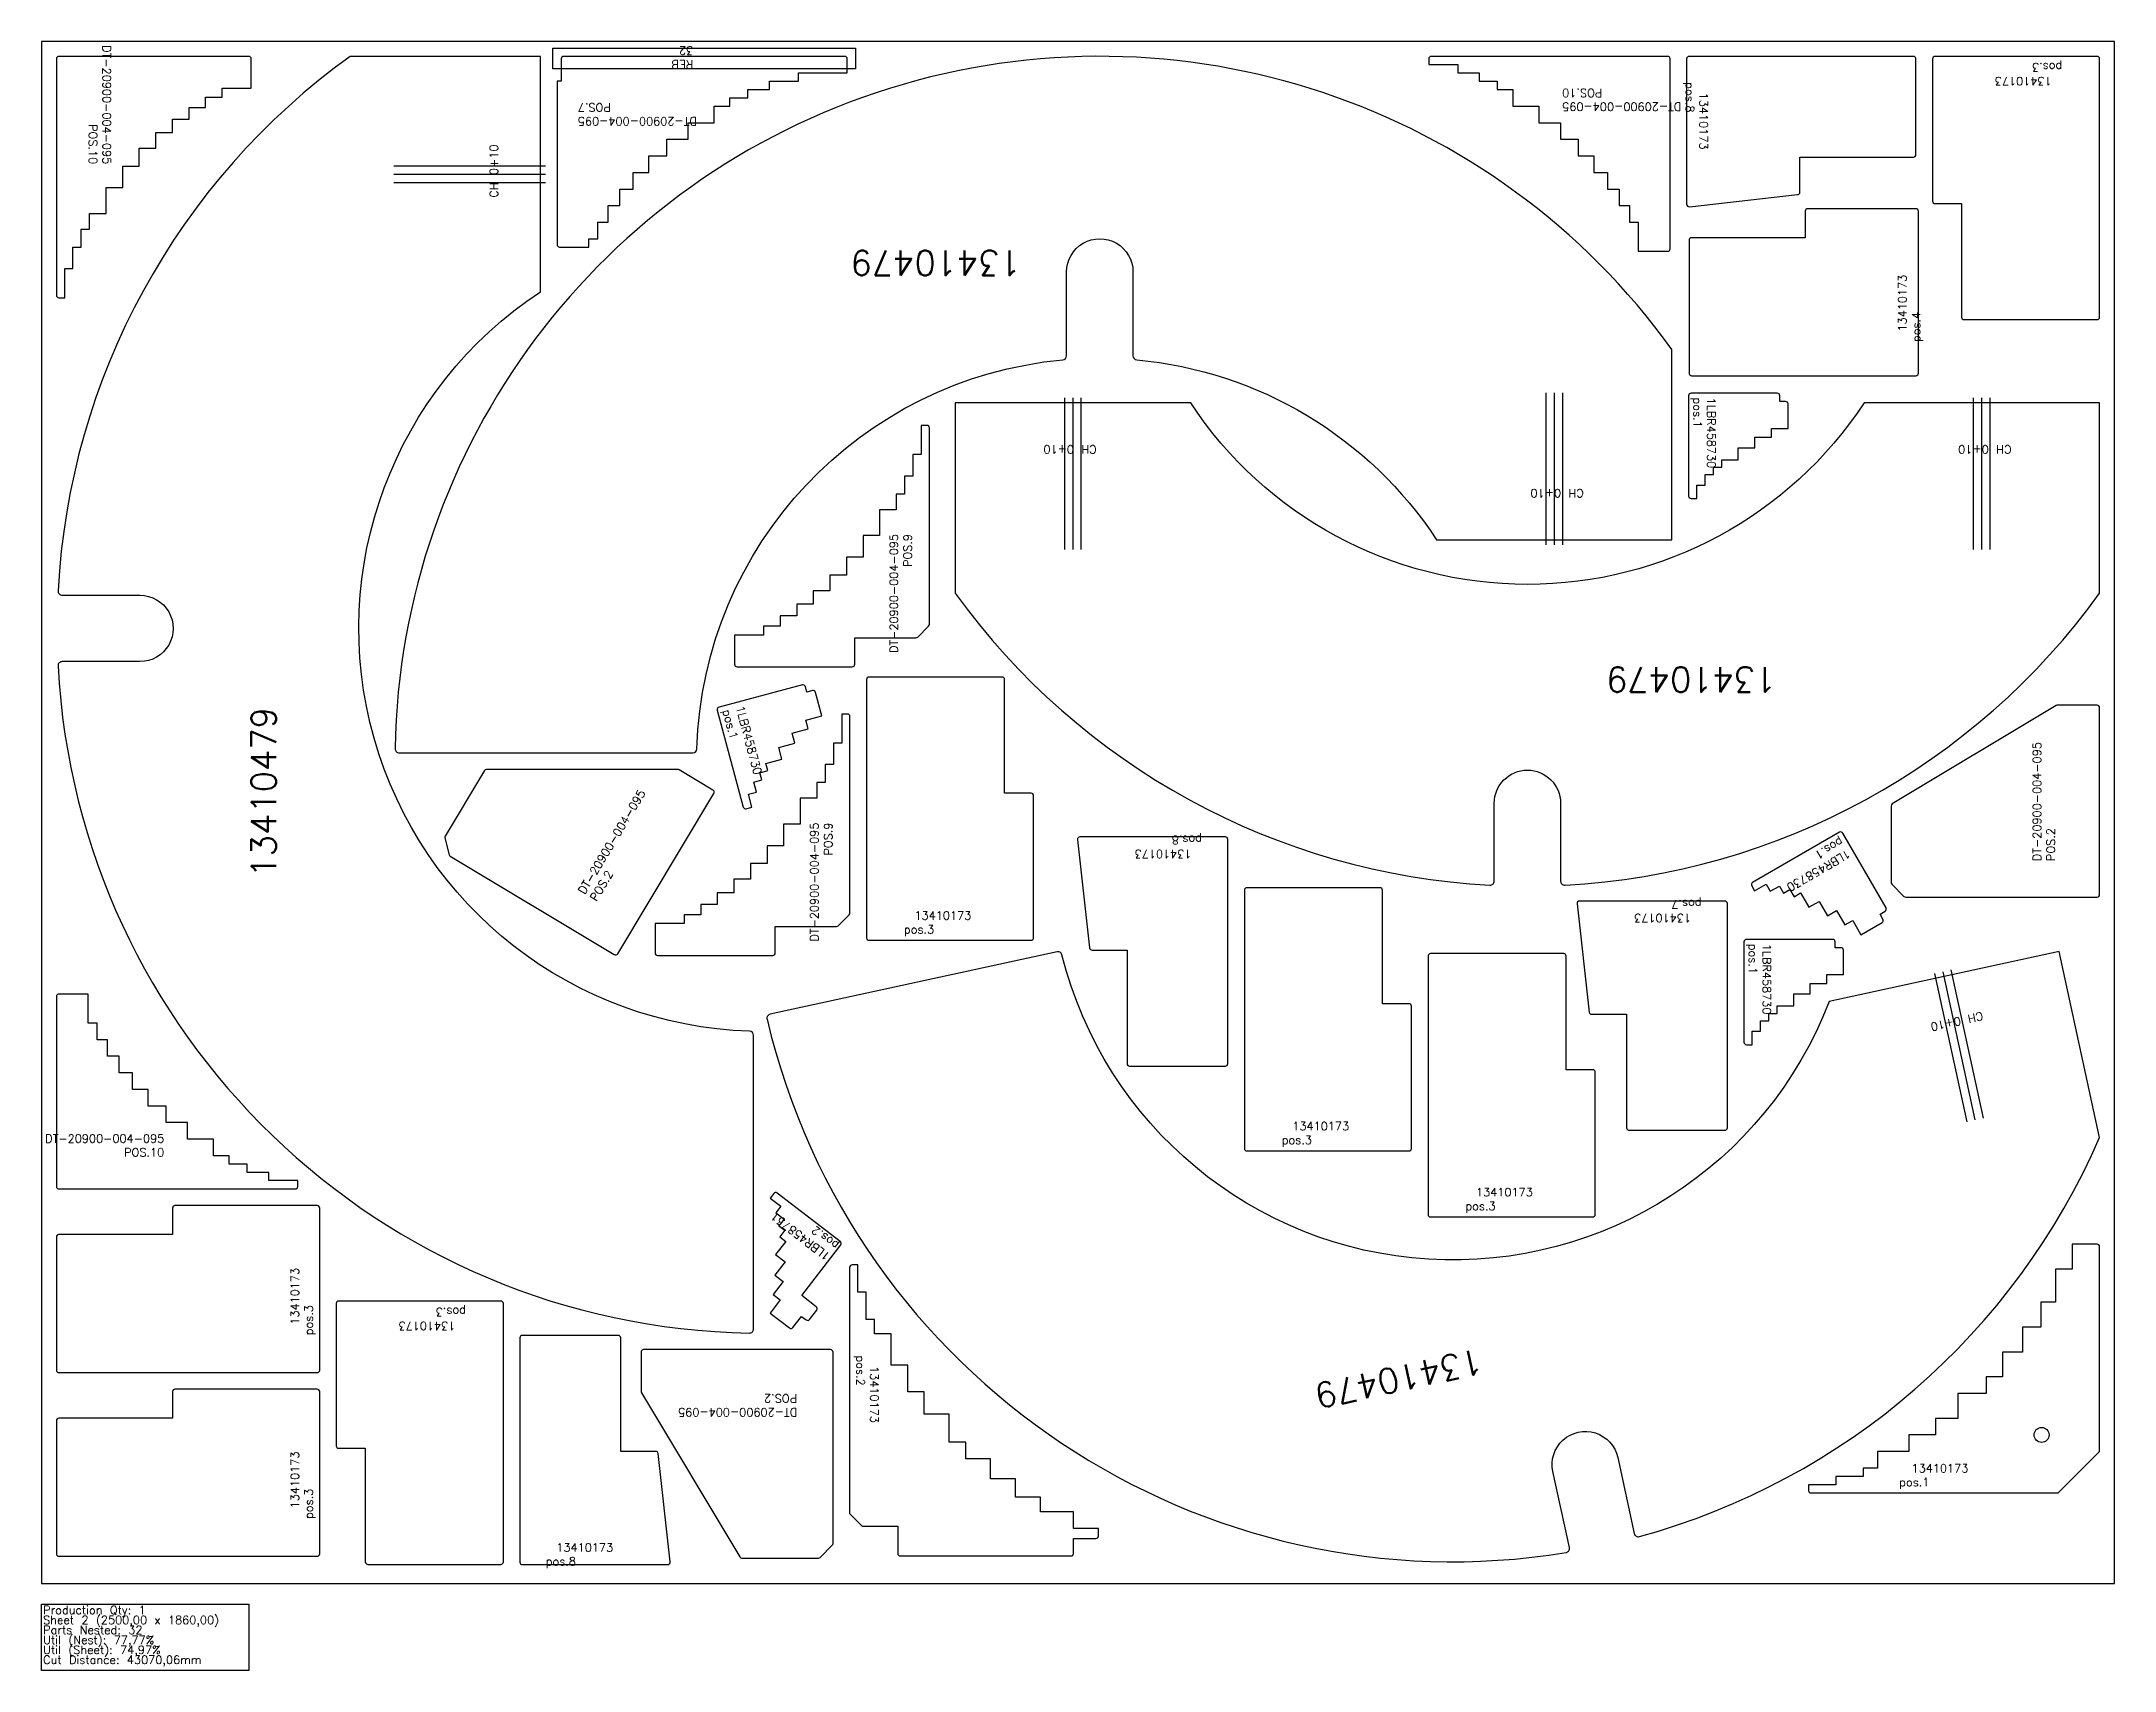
# Model space of a CAD drawing. Header units: millimetres. Extents: x 2625 to 5125, y -105 to 1860.
import ezdxf

# ---------------------------------------------------------------- set-up
doc = ezdxf.new("R2010")
doc.units = ezdxf.units.MM
for name, color, linetype in [('13410173', 7, 'Continuous'), ('13410479', 7, 'Continuous'), ('1LBR458730', 7, 'Continuous'), ('1LBR458731', 7, 'Continuous'), ('Chanfro', 7, 'Continuous'), ('DT-20900-004-095', 7, 'Continuous'), ('Rebaixo', 6, 'Continuous'), ('sheet', 24, 'Continuous'), ('Stats', 7, 'Continuous'), ('Texto', 7, 'Continuous')]:
    doc.layers.add(name, color=color, linetype=linetype)
doc.styles.get("Standard").update_dxf_attribs({"font": 'txt.shx'})

msp = doc.modelspace()

# ---------------------------------------------------------------- linework, layer by layer
at = {"layer": '13410173', "color": 1}
for points in [[(4609, 1663.7, 0.447008), (4612.3, 1660.7), (4742.8, 1675.2, 0.382162), (4745.5, 1678.2), (4745.5, 1720.5), (4882.5, 1720.5, 0.414214), (4885.5, 1723.5), (4885.5, 1839, 0.414214), (4882.5, 1842), (4612, 1842, 0.414214), (4609, 1839)], [(4908.5, 1664.5), (4940.5, 1664.5), (4940.5, 1527.5, 0.414214), (4943.5, 1524.5), (5104, 1524.5, 0.414214), (5107, 1527.5), (5107, 1839, 0.414214), (5104, 1842), (4908.5, 1842, 0.414214), (4905.5, 1839), (4905.5, 1667.5, 0.414214)], [(4615, 1623.3, 0.414214), (4612, 1620.3), (4612, 1459.8, 0.414214), (4615, 1456.8), (4885.5, 1456.8, 0.414214), (4888.5, 1459.8), (4888.5, 1655.3, 0.414214), (4885.5, 1658.3), (4755, 1658.3, 0.414214), (4752, 1655.3), (4752, 1623.3)], [(3818.5, 953.3), (3786.5, 953.3), (3786.5, 1090.3, 0.414214), (3783.5, 1093.3), (3623, 1093.3, 0.414214), (3620, 1090.3), (3620, 778.8, 0.414214), (3623, 775.8), (3818.5, 775.8, 0.414214), (3821.5, 778.8), (3821.5, 950.3, 0.414214)], [(3877.4, 900.6, 0.447008), (3874.4, 897.2), (3888.9, 766.7, 0.382162), (3891.9, 764.1), (3934.2, 764.1), (3934.2, 627.1, 0.414214), (3937.2, 624.1), (4052.7, 624.1, 0.414214), (4055.7, 627.1), (4055.7, 897.6, 0.414214), (4052.7, 900.6)], [(4274.2, 699.3), (4242.2, 699.3), (4242.2, 836.3, 0.414214), (4239.2, 839.3), (4078.7, 839.3, 0.414214), (4075.7, 836.3), (4075.7, 524.8, 0.414214), (4078.7, 521.8), (4274.2, 521.8, 0.414214), (4277.2, 524.8), (4277.2, 696.3, 0.414214)], [(4479.8, 823.2, 0.447008), (4476.8, 819.8), (4491.3, 689.3, 0.382162), (4494.3, 686.7), (4536.6, 686.7), (4536.6, 549.7, 0.414214), (4539.6, 546.7), (4655.1, 546.7, 0.414214), (4658.1, 549.7), (4658.1, 820.2, 0.414214), (4655.1, 823.2)], [(4495.7, 619.7), (4463.7, 619.7), (4463.7, 756.7, 0.414214), (4460.7, 759.7), (4300.2, 759.7, 0.414214), (4297.2, 756.7), (4297.2, 445.2, 0.414214), (4300.2, 442.2), (4495.7, 442.2, 0.414214), (4498.7, 445.2), (4498.7, 616.7, 0.414214)], [(2783, 452.9), (2783, 420.9), (2646, 420.9, 0.414214), (2643, 417.9), (2643, 257.4, 0.414214), (2646, 254.4), (2957.5, 254.4, 0.414214), (2960.5, 257.4), (2960.5, 452.9, 0.414214), (2957.5, 455.9), (2786, 455.9, 0.414214)], [(5057, 109.2), (5107, 159.2), (5107, 406.2, 0.414214), (5104, 409.2), (5074, 409.2), (5074, 379.2), (5054, 379.2), (5054, 339.2), (5036, 339.2), (5036, 309.2), (5014, 309.2), (5014, 279.2), (4990, 279.2), (4990, 249.2), (4970, 249.2), (4970, 229.2), (4936, 229.2), (4936, 199.2), (4909, 199.2), (4909, 179.2), (4877, 179.2), (4877, 159.2), (4839, 159.2), (4839, 139.2), (4822, 139.2), (4822, 129.2), (4789, 129.2), (4789, 119.2), (4756, 119.2), (4756, 112.2, 0.414214), (4759, 109.2)], [(3614.6, 69.3), (3657.6, 69.3), (3657.6, 36.3, 0.414214), (3660.6, 33.3), (3866.6, 33.3, 0.414214), (3869.6, 36.3), (3869.6, 54.3), (3896.6, 54.3, 0.414214), (3899.6, 57.3), (3899.6, 66.3), (3869.6, 66.3), (3869.6, 86.3), (3829.6, 86.3), (3829.6, 104.3), (3799.6, 104.3), (3799.6, 126.3), (3769.6, 126.3), (3769.6, 150.3), (3739.6, 150.3), (3739.6, 170.3), (3719.6, 170.3), (3719.6, 204.3), (3689.6, 204.3), (3689.6, 231.3), (3669.6, 231.3), (3669.6, 263.3), (3649.6, 263.3), (3649.6, 301.3), (3629.6, 301.3), (3629.6, 318.3), (3619.6, 318.3), (3619.6, 351.3), (3609.6, 351.3), (3609.6, 384.3), (3602.6, 384.3, 0.414214), (3599.6, 381.3), (3599.6, 84.3)], [(2983.5, 163.1), (3015.5, 163.1), (3015.5, 26.1, 0.414214), (3018.5, 23.1), (3179, 23.1, 0.414214), (3182, 26.1), (3182, 337.6, 0.414214), (3179, 340.6), (2983.5, 340.6, 0.414214), (2980.5, 337.6), (2980.5, 166.1, 0.414214)], [(3380.3, 22.8, 0.447008), (3383.3, 26.1), (3368.8, 156.6, 0.382162), (3365.8, 159.3), (3323.5, 159.3), (3323.5, 296.3, 0.414214), (3320.5, 299.3), (3205, 299.3, 0.414214), (3202, 296.3), (3202, 25.8, 0.414214), (3205, 22.8)], [(2783, 231.4), (2783, 199.4), (2646, 199.4, 0.414214), (2643, 196.4), (2643, 35.9, 0.414214), (2646, 32.9), (2957.5, 32.9, 0.414214), (2960.5, 35.9), (2960.5, 231.4, 0.414214), (2957.5, 234.4), (2786, 234.4, 0.414214)]]:
    msp.add_lwpolyline(points, format="xyb", close=True, dxfattribs=at)
msp.add_circle((5037, 179.2), 9, dxfattribs=at)
at = {"layer": '13410479', "color": 1}
for points in [[(3226.8, 1842), (2997.4, 1842, 0.227268), (2645, 1197.3, 0.429906), (2650, 1192), (2743.8, 1192, -1.000013), (2743.8, 1112), (2650, 1112, 0.429906), (2645, 1106.7, 0.393559), (3478.7, 302.1, 0.419423), (3483.8, 307.1), (3483.8, 661.2, 0.405292), (3478.9, 666.2, -0.732725), (3226.8, 1558.1)], [(4591.3, 1259), (4591.3, 1488.4, 0.721565), (3051.4, 1007.1, 0.419423), (3056.4, 1002), (3410.5, 1002, 0.405292), (3415.5, 1006.8, -0.37882), (3856.7, 1476, 0.387581), (3861.3, 1480.9), (3861.3, 1582, -1.000003), (3941.3, 1582), (3941.3, 1480.9, 0.387581), (3945.8, 1476, -0.228189), (4307.4, 1259)], [(3727, 1424.1), (3727, 1194.7, 0.227268), (4371.7, 842.3, 0.429906), (4377, 847.3), (4377, 941.1, -0.999988), (4457, 941.1), (4457, 847.3, 0.429906), (4462.3, 842.3, 0.227268), (5107, 1194.7), (5107, 1424.1), (4823.1, 1424.1, -0.539293), (4010.9, 1424.1)], [(5058.2, 762.3), (4780.8, 701.8, -0.732725), (3855.7, 758.4, 0.405292), (3849.8, 762), (3503.8, 686.7, 0.419423), (3500, 680.6, 0.393559), (4463.6, 37.3, 0.429906), (4467.7, 43.3), (4447.7, 134.9, -1.000003), (4525.9, 152), (4545.8, 60.3, 0.429906), (4552, 56.6, 0.227268), (5107, 538.1)]]:
    msp.add_lwpolyline(points, format="xyb", close=True, dxfattribs=at)
at = {"layer": '1LBR458730', "color": 1}
for points in [[(4721.3, 1425.7), (4721.3, 1432.7, 0.414214), (4718.3, 1435.7), (4614.3, 1435.7, 0.414214), (4611.3, 1432.7), (4611.3, 1311.7, 0.414214), (4614.3, 1308.7), (4621.3, 1308.7), (4621.3, 1324.9), (4631.3, 1324.9), (4631.3, 1337.5), (4641.3, 1337.5), (4641.3, 1346.5), (4651.3, 1346.5), (4651.3, 1355.5), (4671.3, 1355.5), (4671.3, 1369.9), (4691.3, 1369.9), (4691.3, 1382.5), (4711.3, 1382.5), (4711.3, 1393.3), (4731.3, 1393.3), (4731.3, 1422.7, 0.414214), (4728.3, 1425.7)], [(3548.1, 1075.2), (3546.2, 1081.9, 0.414214), (3542.6, 1084), (3442.1, 1057.1, 0.414214), (3440, 1053.4), (3471.3, 936.6, 0.414214), (3475, 934.5), (3481.7, 936.3), (3477.6, 951.9), (3487.2, 954.5), (3483.9, 966.7), (3493.6, 969.3), (3491.3, 978), (3500.9, 980.5), (3498.6, 989.2), (3517.9, 994.4), (3514.2, 1008.3), (3533.5, 1013.5), (3530.3, 1025.7), (3549.6, 1030.8), (3546.8, 1041.3), (3566.1, 1046.4), (3558.5, 1074.8, 0.414214), (3554.8, 1077)], [(4842.2, 807.4), (4848.3, 810.9, 0.414214), (4849.4, 815), (4797.4, 905, 0.414214), (4793.3, 906.1), (4688.5, 845.6, 0.414214), (4687.4, 841.5), (4690.9, 835.5), (4704.9, 843.6), (4709.9, 834.9), (4720.8, 841.2), (4725.8, 832.5), (4733.6, 837), (4738.6, 828.4), (4746.4, 832.9), (4756.4, 815.6), (4768.9, 822.8), (4778.9, 805.4), (4789.8, 811.7), (4799.8, 794.4), (4809.2, 799.8), (4819.2, 782.5), (4844.6, 797.2, 0.414214), (4845.7, 801.3)], [(4788.1, 766.9), (4788.1, 773.9, 0.414214), (4785.1, 776.9), (4681.1, 776.9, 0.414214), (4678.1, 773.9), (4678.1, 652.9, 0.414214), (4681.1, 649.9), (4688.1, 649.9), (4688.1, 666.1), (4698.1, 666.1), (4698.1, 678.7), (4708.1, 678.7), (4708.1, 687.7), (4718.1, 687.7), (4718.1, 696.7), (4738.1, 696.7), (4738.1, 711.1), (4758.1, 711.1), (4758.1, 723.7), (4778.1, 723.7), (4778.1, 734.5), (4798.1, 734.5), (4798.1, 763.9, 0.414214), (4795.1, 766.9)]]:
    msp.add_lwpolyline(points, format="xyb", close=True, dxfattribs=at)
at = {"layer": '1LBR458731', "color": 1}
msp.add_lwpolyline([(3510.4, 396.7), (3521.8, 388), (3509.6, 372.1), (3519.6, 364.4), (3507.4, 348.6), (3516, 342), (3503.8, 326.1), (3527.1, 308.2, 0.414214), (3531.3, 308.8), (3541.6, 322.2), (3547.2, 318, 0.414214), (3551.4, 318.5), (3559.9, 329.6, 0.414214), (3559.4, 333.8), (3542, 347.2), (3588.9, 408.3, 0.414214), (3588.3, 412.5), (3512.2, 471, 0.414214), (3508, 470.5), (3503.8, 464.9), (3516.6, 455), (3510.5, 447.1), (3520.5, 439.4), (3514.4, 431.5), (3521.5, 426), (3515.4, 418.1), (3522.6, 412.6)], format="xyb", close=True, dxfattribs=at)
at = {"layer": 'Chanfro', "color": 1}
for p, q in [((3049.8, 1710), (3232.8, 1710)), ((3049.8, 1700), (3232.8, 1700)), ((3049.8, 1690), (3232.8, 1690)), ((3859, 1247.1), (3859, 1430.1)), ((3869, 1247.1), (3869, 1430.1)), ((3879, 1247.1), (3879, 1430.1)), ((4439.3, 1436), (4439.3, 1253)), ((4449.3, 1436), (4449.3, 1253)), ((4459.3, 1436), (4459.3, 1253)), ((4955, 1247.1), (4955, 1430.1)), ((4965, 1247.1), (4965, 1430.1)), ((4975, 1247.1), (4975, 1430.1)), ((4947.4, 557), (4908.4, 735.8)), ((4957.1, 559.1), (4918.2, 737.9)), ((4966.9, 561.2), (4928, 740))]:
    msp.add_line(p, q, dxfattribs=at)
at = {"layer": 'DT-20900-004-095', "color": 1}
for points in [[(2875, 1842), (2646, 1842, 0.414214), (2643, 1839), (2643, 1553.9, 0.414214), (2646, 1550.9), (2653, 1550.9), (2653, 1586), (2663, 1586), (2663, 1611.9), (2673, 1611.9), (2673, 1633.6), (2683, 1633.6), (2683, 1652.5), (2703, 1652.5), (2703, 1683.8), (2723, 1683.8), (2723, 1709.7), (2743, 1709.7), (2743, 1731.3), (2763, 1731.3), (2763, 1750.2), (2783, 1750.2), (2783, 1766.4), (2803, 1766.4), (2803, 1780.5), (2823, 1780.5), (2823, 1792.9), (2843, 1792.9), (2843, 1803.7), (2878, 1803.7), (2878, 1839, 0.414214)], [(4589, 1610), (4589, 1839, 0.414214), (4586, 1842), (4300.9, 1842, 0.414214), (4297.9, 1839), (4297.9, 1832), (4333, 1832), (4333, 1822), (4358.9, 1822), (4358.9, 1812), (4380.6, 1812), (4380.6, 1802), (4399.5, 1802), (4399.5, 1782), (4430.8, 1782), (4430.8, 1762), (4456.7, 1762), (4456.7, 1742), (4478.3, 1742), (4478.3, 1722), (4497.2, 1722), (4497.2, 1702), (4513.4, 1702), (4513.4, 1682), (4527.5, 1682), (4527.5, 1662), (4539.9, 1662), (4539.9, 1642), (4550.7, 1642), (4550.7, 1607), (4586, 1607, 0.414214)], [(3605.8, 1140.7), (3679.6, 1140.7, 0.198912), (3681.7, 1141.6), (3694.9, 1154.8, 0.198912), (3695.8, 1156.9), (3695.8, 1393.8, 0.414214), (3692.8, 1396.8), (3685.8, 1396.8), (3685.8, 1361.7), (3675.8, 1361.7), (3675.8, 1335.8), (3665.8, 1335.8), (3665.8, 1314.1), (3655.8, 1314.1), (3655.8, 1295.2), (3635.8, 1295.2), (3635.8, 1263.9), (3615.8, 1263.9), (3615.8, 1238), (3595.8, 1238), (3595.8, 1216.4), (3575.8, 1216.4), (3575.8, 1197.5), (3555.8, 1197.5), (3555.8, 1181.3), (3535.8, 1181.3), (3535.8, 1167.2), (3515.8, 1167.2), (3515.8, 1154.8), (3495.8, 1154.8), (3495.8, 1144), (3460.8, 1144), (3460.8, 1108.7, 0.414214), (3463.8, 1105.7), (3602.8, 1105.7, 0.414214), (3605.8, 1108.7)], [(4873.2, 827.9), (5104, 827.9, 0.414214), (5107, 830.9), (5107, 1056.4, 0.414214), (5104, 1059.4), (5056.3, 1059.4, 0.135933), (5054.8, 1059), (4857, 940.3, 0.263447), (4855.5, 937.7), (4855.5, 845.7, 0.198912), (4856.4, 843.6), (4871.1, 828.8, 0.198912)], [(3510, 792.6), (3583.8, 792.6, 0.198912), (3585.9, 793.4), (3599.1, 806.7, 0.198912), (3600, 808.8), (3600, 1045.7, 0.414214), (3597, 1048.7), (3590, 1048.7), (3590, 1013.6), (3580, 1013.6), (3580, 987.7), (3570, 987.7), (3570, 966), (3560, 966), (3560, 947.1), (3540, 947.1), (3540, 915.8), (3520, 915.8), (3520, 889.9), (3500, 889.9), (3500, 868.3), (3480, 868.3), (3480, 849.4), (3460, 849.4), (3460, 833.2), (3440, 833.2), (3440, 819.1), (3420, 819.1), (3420, 806.7), (3400, 806.7), (3400, 795.9), (3365, 795.9), (3365, 760.6, 0.414214), (3368, 757.6), (3507, 757.6, 0.414214), (3510, 760.6)], [(3117.9, 877.3), (3315.7, 758.5, 0.414214), (3319.9, 759.6), (3435.9, 952.9, 0.414214), (3434.8, 957), (3394, 981.6, 0.135933), (3392.4, 982), (3161.7, 982, 0.263447), (3159.1, 980.5), (3111.8, 901.6, 0.198912), (3111.4, 899.3), (3116.5, 879.1, 0.198912)], [(2643, 707.9), (2643, 478.9, 0.414214), (2646, 475.9), (2931.1, 475.9, 0.414214), (2934.1, 478.9), (2934.1, 485.9), (2899, 485.9), (2899, 495.9), (2873.1, 495.9), (2873.1, 505.9), (2851.4, 505.9), (2851.4, 515.9), (2832.5, 515.9), (2832.5, 535.9), (2801.2, 535.9), (2801.2, 555.9), (2775.3, 555.9), (2775.3, 575.9), (2753.7, 575.9), (2753.7, 595.9), (2734.8, 595.9), (2734.8, 615.9), (2718.6, 615.9), (2718.6, 635.9), (2704.5, 635.9), (2704.5, 655.9), (2692.1, 655.9), (2692.1, 675.9), (2681.3, 675.9), (2681.3, 710.9), (2646, 710.9, 0.414214)], [(3579.6, 48.4), (3579.6, 279.1, 0.414214), (3576.6, 282.1), (3351.1, 282.1, 0.414214), (3348.1, 279.1), (3348.1, 231.4, 0.135933), (3348.5, 229.9), (3467.2, 32.1, 0.263447), (3469.8, 30.6), (3561.9, 30.6, 0.198912), (3564, 31.5), (3578.7, 46.2, 0.198912)]]:
    msp.add_lwpolyline(points, format="xyb", close=True, dxfattribs=at)
at = {"layer": 'DT-20900-004-095', "color": 4}
msp.add_lwpolyline([(3246.8, 1812), (3246.8, 1615, 0.414214), (3249.8, 1612), (3285.1, 1612), (3285.1, 1622), (3295.9, 1622), (3295.9, 1642), (3308.3, 1642), (3308.3, 1662), (3322.4, 1662), (3322.4, 1682), (3338.6, 1682), (3338.6, 1702), (3357.5, 1702), (3357.5, 1722), (3379.1, 1722), (3379.1, 1742), (3405, 1742), (3405, 1762), (3436.3, 1762), (3436.3, 1782), (3455.2, 1782), (3455.2, 1792), (3476.9, 1792), (3476.9, 1802), (3502.8, 1802), (3502.8, 1812), (3537.9, 1812), (3537.9, 1822), (3596.8, 1822), (3596.8, 1839, 0.414214), (3593.8, 1842), (3254.8, 1842, 0.414214), (3251.8, 1839), (3251.8, 1812)], format="xyb", close=True, dxfattribs=at)
at = {"layer": 'Rebaixo', "color": 4, "linetype": 'Continuous', "lineweight": 25}
msp.add_lwpolyline([(3241.8, 1827), (3241.8, 1852), (3606.8, 1852), (3606.8, 1827)], close=True, dxfattribs=at)
at = {"layer": 'sheet', "color": 7}
msp.add_lwpolyline([(2625, 0), (5125, 0), (5125, 1860), (2625, 1860)], close=True, dxfattribs=at)
at = {"layer": 'Stats', "color": 151}
msp.add_lwpolyline([(2625, -25), (2875, -25), (2875, -105), (2625, -105), (2625, -25)], close=True, dxfattribs=at)

# ---------------------------------------------------------------- texts
at = {"layer": 'Chanfro', "color": 1, "char_height": 10, "width": 72.975}
for insert, attachment_point, rotation in [((3165.6, 1671.5), 1, 90), ((3897.5, 1362.9), 1, 180), ((4936.5, 1362.9), 3, 180), ((4420.7, 1320.1), 9, 180), ((4904.6, 666.2), 3, 192.289)]:
    msp.add_mtext('CH 0+10', dxfattribs=dict(at, insert=insert, attachment_point=attachment_point, rotation=rotation))
at = {"layer": 'Rebaixo', "color": 4, "linetype": 'Continuous', "lineweight": 25, "insert": (3411, 1827.3), "char_height": 10, "attachment_point": 1, "rotation": 180}
msp.add_mtext_dynamic_manual_height_columns('REB\\P32', width=11.294, gutter_width=12.5, heights=[0], dxfattribs=at)
at = {"layer": 'Stats', "color": 60}
for s, p in [('Sheet 2 (2500,00 x 1860,00)', (2627, -49)), ('Production Qty: 1', (2627, -37)), ('Parts Nested: 32', (2627, -61)), ('Util (Nest): 77,77%', (2627, -73)), ('Util (Sheet): 74,97%', (2627, -85)), ('Cut Distance: 43070,06mm', (2627, -97))]:
    msp.add_text(s, height=10, dxfattribs=at).set_placement(p)
at = {"layer": 'Texto', "color": 1}
for s, insert, char_height, width, attachment_point, rotation in [('DT-20900-004-095 POS.10', (2708.8, 1711.9), 10, 113.849, 3, 270), ('{\\W1.420237; }13410173 pos.3', (5061.9, 1807.1), 10, 109.081, 1, 180), ('DT-20900-004-095 POS.10', (4458.9, 1776.2), 10, 113.849, 3, 180), ('{\\W1.417601; }13410173 pos.8', (4634.6, 1810.8), 10, 109.081, 1, 270), ('13410479', (3600.7, 1607.8), 30, 357.902, 9, 180), ('{\\W1.42551; }13410173 pos.4', (4864.1, 1497.4), 10, 109.081, 1, 90), ('1LBR458730 pos.1', (4643.8, 1430.5), 10, 82.183, 1, 270), ('DT-20900-004-095 POS.9', (3647.9, 1265.9), 10, 113.849, 3, 90), ('13410479', (4717.6, 1075.3), 30, 357.902, 1, 180), ('13410479', (2878, 851.4), 30, 357.902, 1, 90), ('1LBR458730 pos.1', (3472, 1059.7), 10, 82.183, 1, 285), ('DT-20900-004-095 \\P{\\W9.598617; }POS.2', (5026.4, 871.3), 10, 113.849, 1, 90), ('DT-20900-004-095 \\P{\\W9.598617; }POS.2', (3271.5, 835.6), 10, 113.849, 1, 59.0362), ('DT-20900-004-095 POS.9', (3552.1, 917.8), 10, 113.849, 3, 90), ('{\\W1.417601; }13410173 pos.8', (4024.5, 875), 10, 109.081, 1, 180), ('1LBR458730 pos.1', (4807.6, 876.8), 10, 82.183, 1, 210), ('{\\W1.420237; }13410173 pos.7', (4627, 797.6), 10, 109.081, 1, 180), ('1LBR458730 pos.1', (4710.7, 771.6), 10, 82.183, 1, 270), ('1LBR458731 pos.2', (3571.1, 388.6), 10, 52.752, 1, 142.4364), ('{\\W1.420237; }13410173 pos.3', (2925.6, 299.4), 10, 109.081, 1, 90), ('{\\W1.420237; }13410173 pos.3', (3136.9, 305.7), 10, 109.081, 1, 180), ('13410479', (4164.5, 210.6), 30, 357.902, 3, 192.289), ('{\\W1.433418; }13410173 pos.2', (3634.5, 275), 10, 109.081, 1, 270), ('DT-20900-004-095 \\P{\\W9.598617; }POS.2', (3536.3, 201.5), 10, 113.849, 1, 180), ('{\\W1.420237; }13410173 pos.3', (2925.6, 77.9), 10, 109.081, 1, 90)]:
    msp.add_mtext(s, dxfattribs=dict(at, insert=insert, char_height=char_height, width=width, attachment_point=attachment_point, rotation=rotation))
at = {"layer": 'Texto', "color": 4, "insert": (3271.8, 1758.7), "char_height": 10, "width": 113.849, "attachment_point": 3, "rotation": 180}
msp.add_mtext('DT-20900-004-095 POS.7', dxfattribs=at)
at = {"layer": 'Texto', "color": 1, "char_height": 10}
for s, insert, width, attachment_point in [('{\\W1.420237; }13410173 pos.3', (3665.1, 810.7), 109.081, 1), ('{\\W1.420237; }13410173 pos.3', (4120.7, 556.7), 109.081, 1), ('DT-20900-004-095 POS.10', (2773.1, 541.7), 113.849, 3), ('{\\W1.420237; }13410173 pos.3', (4342.2, 477), 109.081, 1), ('{\\W1.668919; }13410173 pos.1', (4865.3, 144), 109.081, 1), ('{\\W1.417601; }13410173 pos.8', (3233.2, 48.4), 109.081, 1)]:
    msp.add_mtext(s, dxfattribs=dict(at, insert=insert, width=width, attachment_point=attachment_point))

doc.saveas('drawing.dxf')
